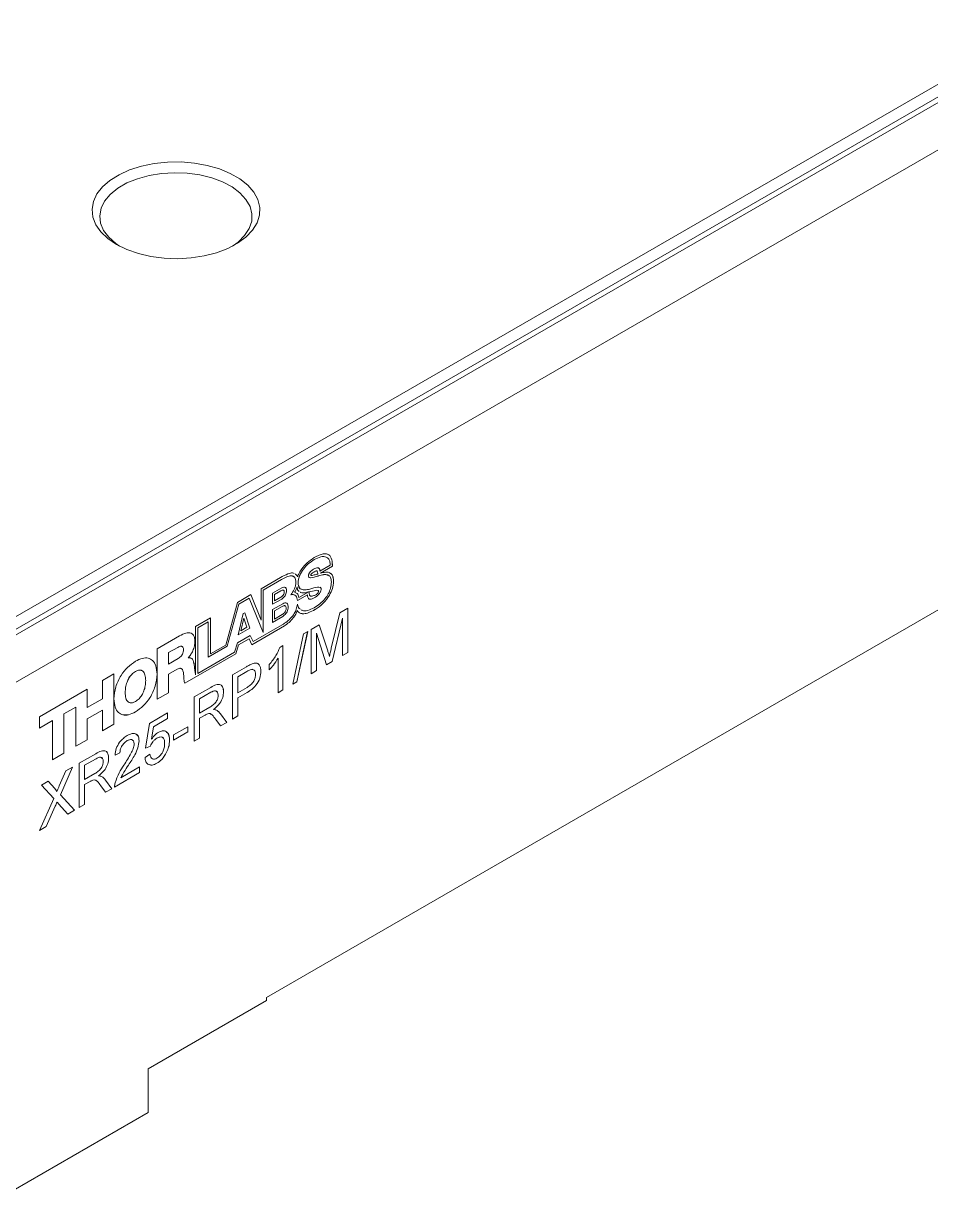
# Model space of a CAD drawing. Header units: millimetres. Extents: x 2 to 278, y 1 to 215.
# Drawn here: x 44.48 to 59.36, y 152.39 to 171.75 of the extents above; entities that cross this region are included whole.
import ezdxf

# ---------------------------------------------------------------- set-up
doc = ezdxf.new("R2010")
doc.units = ezdxf.units.MM

msp = doc.modelspace()

# ---------------------------------------------------------------- linework, layer by layer
at = {"color": 7, "linetype": 'Continuous', "lineweight": 18}
for p, q in [((43.86, 161.739), (76.697, 180.695)), ((76.799, 180.547), (43.938, 161.576)), ((76.799, 180.455), (43.938, 161.485)), ((76.799, 179.675), (43.938, 160.705)), ((48.465, 155.774), (72.263, 169.513)), ((49.51, 162.868), (49.34, 162.77)), ((49.348, 162.733), (49.546, 162.848)), ((49.348, 162.733), (49.546, 162.848)), ((49.546, 162.848), (49.546, 162.848)), ((48.693, 162.662), (48.376, 162.479)), ((48.409, 162.458), (48.713, 162.633)), ((48.409, 162.458), (48.713, 162.633)), ((48.972, 162.674), (48.972, 162.673)), ((49.299, 162.765), (49.303, 162.752)), ((49.34, 162.77), (49.34, 162.77)), ((49.348, 162.733), (49.348, 162.733)), ((48.376, 162.479), (48.376, 161.963)), ((48.409, 161.76), (48.409, 162.458)), ((48.409, 161.76), (48.409, 162.458)), ((48.409, 162.458), (48.409, 162.458)), ((48.564, 162.405), (48.714, 162.492)), ((48.701, 162.445), (48.596, 162.385)), ((48.702, 162.445), (48.596, 162.385)), ((48.966, 162.512), (48.966, 162.512)), ((49.159, 162.429), (48.995, 162.335)), ((49.159, 162.429), (49.159, 162.429)), ((49.163, 162.43), (49.163, 162.43)), ((47.988, 162.255), (47.795, 161.553)), ((48.21, 162.384), (47.988, 162.255)), ((48.008, 162.226), (48.18, 162.325)), ((48.009, 162.226), (48.18, 162.325)), ((48.18, 162.325), (48.409, 161.76)), ((48.18, 162.325), (48.18, 162.325)), ((48.376, 161.963), (48.21, 162.384)), ((48.376, 161.963), (48.21, 162.384)), ((48.564, 162.224), (48.564, 162.405)), ((48.714, 162.311), (48.564, 162.224)), ((48.714, 162.311), (48.564, 162.224)), ((48.564, 162.137), (48.731, 162.234)), ((48.596, 162.385), (48.596, 162.28)), ((48.596, 162.385), (48.596, 162.385)), ((48.596, 162.385), (48.596, 162.28)), ((48.596, 162.28), (48.702, 162.341)), ((48.596, 162.28), (48.596, 162.28)), ((48.926, 162.421), (48.926, 162.421)), ((48.973, 162.287), (49.135, 162.381)), ((48.973, 162.287), (49.135, 162.381)), ((48.995, 162.335), (48.995, 162.335)), ((49.135, 162.381), (49.135, 162.381)), ((47.82, 161.538), (48.008, 162.226)), ((47.82, 161.538), (48.009, 162.226)), ((48.083, 162.072), (47.998, 161.723)), ((48.008, 162.226), (48.009, 162.226)), ((48.083, 162.072), (48.109, 162.087)), ((48.109, 162.087), (48.191, 161.835)), ((48.109, 162.087), (48.191, 161.835)), ((48.564, 162.137), (48.564, 161.928)), ((48.721, 162.189), (48.596, 162.117)), ((48.721, 162.189), (48.596, 162.117)), ((48.596, 162.117), (48.596, 161.982)), ((48.596, 162.117), (48.596, 161.982)), ((48.596, 162.117), (48.596, 162.117)), ((48.596, 161.982), (48.721, 162.055)), ((48.971, 162.125), (48.971, 162.125)), ((49.528, 161.503), (49.667, 162.084)), ((49.667, 162.084), (49.799, 162.16)), ((49.799, 162.16), (49.799, 161.434)), ((49.799, 162.16), (49.799, 161.434)), ((47.302, 161.859), (47.301, 161.068)), ((47.546, 162), (47.302, 161.859)), ((47.339, 161.84), (47.509, 161.938)), ((47.34, 161.84), (47.509, 161.938)), ((47.509, 161.938), (47.509, 161.358)), ((47.509, 161.938), (47.509, 161.938)), ((47.546, 161.409), (47.546, 162)), ((47.546, 161.409), (47.546, 162)), ((48.094, 161.999), (48.043, 161.789)), ((48.094, 161.999), (48.043, 161.789)), ((48.043, 161.789), (48.143, 161.847)), ((48.094, 161.999), (48.094, 161.999)), ((48.143, 161.847), (48.094, 161.999)), ((48.222, 161.561), (48.759, 161.871)), ((48.222, 161.561), (48.758, 161.871)), ((48.721, 161.888), (48.247, 161.614)), ((48.376, 161.963), (48.376, 161.963)), ((48.731, 162.025), (48.564, 161.928)), ((48.731, 162.025), (48.564, 161.928)), ((48.596, 161.982), (48.596, 161.982)), ((48.758, 161.871), (48.759, 161.871)), ((49.195, 161.811), (49.328, 161.888)), ((49.328, 161.888), (49.469, 161.46)), ((49.328, 161.888), (49.469, 161.46)), ((49.711, 161.997), (49.543, 161.286)), ((49.71, 161.997), (49.543, 161.286)), ((49.71, 161.997), (49.711, 161.997)), ((49.711, 161.383), (49.711, 161.997)), ((46.67, 161.495), (47.038, 161.707)), ((47.339, 161.091), (47.339, 161.84)), ((47.339, 161.84), (47.34, 161.84)), ((47.34, 161.091), (47.34, 161.84)), ((48.198, 161.713), (47.989, 161.592)), ((48.191, 161.835), (47.998, 161.723)), ((48.191, 161.835), (47.998, 161.723)), ((48.007, 161.559), (48.181, 161.66)), ((48.007, 161.559), (48.181, 161.66)), ((48.043, 161.789), (48.043, 161.789)), ((48.181, 161.66), (48.222, 161.561)), ((48.181, 161.66), (48.181, 161.66)), ((48.191, 161.835), (48.191, 161.835)), ((48.247, 161.614), (48.198, 161.713)), ((48.247, 161.614), (48.198, 161.713)), ((48.897, 160.913), (49.074, 161.742)), ((49.141, 161.78), (48.963, 160.952)), ((49.14, 161.78), (48.963, 160.952)), ((49.074, 161.742), (49.141, 161.78)), ((49.195, 161.085), (49.195, 161.811)), ((49.45, 161.233), (49.283, 161.751)), ((49.283, 161.751), (49.283, 161.137)), ((49.283, 161.751), (49.283, 161.137)), ((49.283, 161.751), (49.283, 161.751)), ((46.67, 160.665), (46.67, 161.495)), ((47.008, 161.517), (46.858, 161.431)), ((47.008, 161.517), (46.858, 161.431)), ((47.509, 161.358), (47.82, 161.538)), ((47.509, 161.358), (47.82, 161.538)), ((47.795, 161.553), (47.546, 161.409)), ((47.82, 161.538), (47.82, 161.538)), ((47.989, 161.592), (47.939, 161.438)), ((47.964, 161.412), (48.007, 161.559)), ((47.964, 161.412), (48.007, 161.559)), ((48.007, 161.559), (48.007, 161.559)), ((48.247, 161.614), (48.247, 161.614)), ((48.684, 161.516), (48.735, 161.546)), ((48.735, 161.546), (48.735, 160.82)), ((48.735, 161.546), (48.735, 160.82)), ((46.858, 161.431), (46.858, 161.244)), ((46.858, 161.431), (46.858, 161.244)), ((46.858, 161.431), (46.858, 161.431)), ((46.858, 161.244), (47.016, 161.335)), ((47.964, 161.412), (47.127, 160.929)), ((47.964, 161.412), (47.127, 160.929)), ((47.177, 161.346), (47.177, 161.344)), ((47.177, 161.346), (47.178, 161.346)), ((47.177, 161.344), (47.178, 161.344)), ((47.178, 161.346), (47.178, 161.344)), ((47.939, 161.438), (47.34, 161.091)), ((47.546, 161.409), (47.546, 161.409)), ((47.964, 161.412), (47.964, 161.412)), ((48.655, 160.774), (48.655, 161.339)), ((48.655, 161.339), (48.655, 161.339)), ((49.543, 161.286), (49.45, 161.233)), ((49.543, 161.286), (49.45, 161.233)), ((49.497, 161.37), (49.497, 161.37)), ((49.543, 161.286), (49.543, 161.286)), ((49.799, 161.434), (49.711, 161.383)), ((49.799, 161.434), (49.711, 161.383)), ((49.799, 161.434), (49.799, 161.434)), ((45.771, 160.976), (45.959, 161.084)), ((45.959, 161.084), (45.959, 160.255)), ((45.959, 161.084), (45.959, 160.255)), ((46.67, 161.079), (46.67, 161.079)), ((46.858, 161.244), (46.858, 161.244)), ((47.001, 161.158), (46.858, 161.076)), ((47.001, 161.158), (46.858, 161.076)), ((46.858, 161.076), (46.858, 160.774)), ((46.858, 161.076), (46.858, 160.774)), ((46.858, 161.076), (46.858, 161.076)), ((47.339, 161.091), (47.34, 161.091)), ((47.905, 161.067), (48.136, 161.2)), ((48.144, 161.121), (47.994, 161.034)), ((48.144, 161.121), (47.994, 161.034)), ((48.216, 161.156), (48.216, 161.156)), ((48.373, 161.128), (48.373, 161.128)), ((48.51, 161.149), (48.51, 161.234)), ((49.283, 161.137), (49.195, 161.085)), ((49.283, 161.137), (49.195, 161.086)), ((49.283, 161.137), (49.283, 161.137)), ((45.771, 160.674), (45.771, 160.976)), ((47.301, 161.068), (47.301, 161.068)), ((47.905, 160.341), (47.905, 161.067)), ((47.994, 161.034), (47.994, 160.774)), ((47.994, 161.034), (47.994, 161.034)), ((47.994, 161.034), (47.994, 160.774)), ((48.963, 160.952), (48.897, 160.913)), ((48.963, 160.952), (48.897, 160.913)), ((48.963, 160.952), (48.963, 160.952)), ((44.738, 160.379), (45.524, 160.833)), ((45.524, 160.833), (45.524, 160.531)), ((45.524, 160.833), (45.524, 160.531)), ((46.858, 160.774), (46.67, 160.665)), ((46.858, 160.774), (46.67, 160.665)), ((46.858, 160.774), (46.858, 160.774)), ((47.277, 160.704), (47.549, 160.861)), ((47.277, 159.978), (47.277, 160.704)), ((47.553, 160.78), (47.365, 160.672)), ((47.553, 160.78), (47.365, 160.671)), ((47.76, 160.788), (47.76, 160.787)), ((47.994, 160.774), (48.146, 160.861)), ((48.148, 160.779), (47.994, 160.69)), ((48.148, 160.779), (47.994, 160.69)), ((47.994, 160.774), (47.994, 160.774)), ((47.994, 160.69), (47.994, 160.392)), ((47.994, 160.69), (47.994, 160.392)), ((47.994, 160.69), (47.994, 160.69)), ((48.735, 160.82), (48.655, 160.774)), ((48.735, 160.82), (48.655, 160.774)), ((48.735, 160.82), (48.735, 160.82)), ((45.336, 160.539), (45.141, 160.426)), ((45.336, 160.539), (45.141, 160.426)), ((45.336, 159.895), (45.336, 160.539)), ((45.336, 160.539), (45.336, 160.539)), ((45.524, 160.531), (45.771, 160.674)), ((45.524, 160.531), (45.524, 160.531)), ((47.365, 160.672), (47.365, 160.439)), ((47.365, 160.672), (47.365, 160.671)), ((47.365, 160.671), (47.365, 160.439)), ((47.365, 160.439), (47.534, 160.536)), ((47.593, 160.496), (47.594, 160.496)), ((44.738, 160.193), (44.738, 160.379)), ((44.953, 160.318), (44.738, 160.193)), ((44.953, 160.318), (44.738, 160.193)), ((44.953, 159.674), (44.953, 160.318)), ((44.953, 160.318), (44.953, 160.318)), ((45.141, 160.426), (45.141, 159.782)), ((45.141, 160.426), (45.141, 159.782)), ((45.141, 160.426), (45.141, 160.426)), ((45.771, 160.488), (45.524, 160.345)), ((45.771, 160.488), (45.524, 160.345)), ((45.524, 160.345), (45.524, 160.003)), ((45.524, 160.345), (45.524, 160.003)), ((45.524, 160.345), (45.524, 160.345)), ((45.771, 160.146), (45.771, 160.488)), ((45.771, 160.488), (45.771, 160.488)), ((46.543, 160.271), (46.841, 160.443)), ((46.841, 160.35), (46.609, 160.216)), ((46.841, 160.35), (46.609, 160.216)), ((46.841, 160.443), (46.841, 160.35)), ((46.841, 160.443), (46.841, 160.35)), ((46.841, 160.35), (46.841, 160.35)), ((47.365, 160.439), (47.365, 160.439)), ((47.456, 160.407), (47.365, 160.355)), ((47.456, 160.407), (47.365, 160.355)), ((47.365, 160.355), (47.365, 160.029)), ((47.365, 160.355), (47.365, 160.029)), ((47.365, 160.355), (47.365, 160.355)), ((47.5, 160.429), (47.5, 160.429)), ((47.71, 160.228), (47.632, 160.336)), ((47.709, 160.428), (47.812, 160.287)), ((47.709, 160.428), (47.812, 160.287)), ((47.994, 160.392), (47.905, 160.341)), ((47.994, 160.392), (47.905, 160.341)), ((47.994, 160.392), (47.994, 160.392)), ((45.959, 160.255), (45.771, 160.146)), ((45.959, 160.255), (45.771, 160.146)), ((45.959, 160.255), (45.959, 160.255)), ((46.479, 159.862), (46.543, 160.271)), ((46.609, 160.216), (46.577, 160.01)), ((46.609, 160.216), (46.577, 160.01)), ((46.609, 160.216), (46.609, 160.216)), ((46.938, 160.081), (47.172, 160.215)), ((47.172, 160.132), (46.938, 159.997)), ((47.172, 160.132), (46.938, 159.997)), ((47.172, 160.215), (47.172, 160.132)), ((47.172, 160.215), (47.172, 160.132)), ((47.172, 160.132), (47.172, 160.132)), ((47.812, 160.287), (47.71, 160.228)), ((47.812, 160.287), (47.71, 160.228)), ((47.812, 160.287), (47.812, 160.287)), ((45.524, 160.003), (45.336, 159.895)), ((45.524, 160.003), (45.336, 159.895)), ((45.524, 160.003), (45.524, 160.003)), ((46.179, 159.987), (46.179, 159.987)), ((46.374, 159.983), (46.374, 159.983)), ((46.577, 160.01), (46.577, 160.01)), ((46.667, 160.026), (46.667, 160.026)), ((46.874, 159.995), (46.874, 159.994)), ((46.938, 159.997), (46.938, 160.081)), ((47.365, 160.029), (47.277, 159.978)), ((47.365, 160.029), (47.277, 159.978)), ((47.365, 160.029), (47.365, 160.029)), ((45.141, 159.782), (44.953, 159.674)), ((45.141, 159.782), (44.953, 159.674)), ((45.141, 159.782), (45.141, 159.782)), ((45.391, 159.615), (45.664, 159.773)), ((46.06, 159.788), (45.979, 159.75)), ((46.06, 159.787), (45.979, 159.75)), ((46.06, 159.788), (46.06, 159.787)), ((46.471, 159.708), (46.551, 159.764)), ((46.559, 159.899), (46.479, 159.862)), ((46.559, 159.899), (46.479, 159.862)), ((46.559, 159.899), (46.559, 159.899)), ((46.826, 159.797), (46.826, 159.797)), ((45.282, 159.552), (45.082, 159.1)), ((45.282, 159.552), (45.082, 159.1)), ((45.173, 159.49), (45.282, 159.552)), ((45.391, 158.889), (45.391, 159.615)), ((45.667, 159.691), (45.479, 159.583)), ((45.667, 159.691), (45.479, 159.583)), ((45.479, 159.583), (45.479, 159.35)), ((45.479, 159.583), (45.479, 159.583)), ((45.479, 159.583), (45.479, 159.35)), ((45.874, 159.699), (45.874, 159.699)), ((46.075, 159.377), (46.382, 159.555)), ((46.2, 159.584), (46.2, 159.584)), ((46.382, 159.555), (46.382, 159.462)), ((46.382, 159.555), (46.382, 159.462)), ((46.666, 159.616), (46.666, 159.616)), ((45.064, 159.243), (45.173, 159.49)), ((45.479, 159.35), (45.648, 159.447)), ((45.479, 159.35), (45.479, 159.35)), ((45.614, 159.341), (45.614, 159.341)), ((45.708, 159.407), (45.708, 159.407)), ((45.823, 159.339), (45.926, 159.198)), ((45.823, 159.339), (45.926, 159.198)), ((46.382, 159.462), (45.971, 159.224)), ((46.382, 159.462), (45.971, 159.224)), ((46.075, 159.377), (46.075, 159.377)), ((46.382, 159.462), (46.382, 159.462)), ((44.774, 159.259), (44.881, 159.321)), ((44.974, 159.039), (44.774, 159.259)), ((44.881, 159.321), (44.991, 159.2)), ((44.881, 159.321), (44.99, 159.201)), ((45.023, 159.15), (45.023, 159.15)), ((45.57, 159.319), (45.479, 159.266)), ((45.57, 159.319), (45.479, 159.266)), ((45.479, 159.266), (45.479, 158.941)), ((45.479, 159.266), (45.479, 158.941)), ((45.479, 159.266), (45.479, 159.266)), ((45.824, 159.14), (45.746, 159.248)), ((45.926, 159.198), (45.824, 159.14)), ((45.926, 159.198), (45.824, 159.14)), ((45.926, 159.198), (45.926, 159.198)), ((44.742, 158.515), (44.974, 159.039)), ((45.028, 158.98), (45.028, 158.98)), ((45.207, 158.783), (45.054, 158.952)), ((45.082, 159.1), (45.314, 158.845)), ((45.082, 159.1), (45.314, 158.845)), ((45.082, 159.1), (45.082, 159.1)), ((44.999, 158.913), (44.85, 158.577)), ((44.999, 158.913), (44.85, 158.577)), ((45.314, 158.845), (45.207, 158.783)), ((45.314, 158.845), (45.207, 158.783)), ((45.314, 158.845), (45.314, 158.845)), ((45.479, 158.941), (45.391, 158.889)), ((45.479, 158.941), (45.391, 158.89)), ((45.479, 158.941), (45.479, 158.941)), ((44.85, 158.577), (44.742, 158.515)), ((44.85, 158.577), (44.742, 158.515)), ((44.85, 158.577), (44.85, 158.577)), ((46.525, 154.603), (48.465, 155.723)), ((48.465, 155.723), (48.465, 155.774)), ((46.525, 153.887), (46.525, 154.603)), ((43.938, 152.394), (46.525, 153.887))]:
    msp.add_line(p, q, dxfattribs=at)
at = {"color": 7, "linetype": 'Continuous', "lineweight": 18, "flags": 128}
for points in [[(46.005, 168.128), (45.861, 168.225), (45.747, 168.335), (45.664, 168.453), (45.615, 168.578), (45.602, 168.706), (45.624, 168.833), (45.682, 168.957), (45.772, 169.073), (45.895, 169.18), (46.045, 169.274), (46.219, 169.353), (46.413, 169.415), (46.622, 169.458), (46.84, 169.481), (47.062, 169.483), (47.281, 169.465), (47.493, 169.427), (47.691, 169.37), (47.871, 169.295), (48.027, 169.205), (48.157, 169.101), (48.256, 168.987), (48.322, 168.864), (48.353, 168.738), (48.349, 168.61), (48.309, 168.484), (48.234, 168.363), (48.127, 168.251), (47.991, 168.151), (47.828, 168.064), (47.643, 167.993), (47.441, 167.941), (47.227, 167.908), (47.006, 167.895), (46.785, 167.903), (46.569, 167.931), (46.363, 167.979), (46.174, 168.045), (46.005, 168.128)], [(47.905, 168.102), (47.999, 168.169), (48.106, 168.275), (48.181, 168.389), (48.222, 168.51), (48.226, 168.632), (48.195, 168.753), (48.128, 168.869), (48.029, 168.977), (47.899, 169.074), (47.743, 169.157), (47.565, 169.223), (47.37, 169.271), (47.164, 169.3), (46.952, 169.307), (46.741, 169.295), (46.537, 169.261), (46.346, 169.208), (46.173, 169.138), (46.023, 169.051), (45.901, 168.951), (45.809, 168.841), (45.751, 168.723), (45.729, 168.601), (45.742, 168.479), (45.791, 168.36), (45.875, 168.248), (45.99, 168.145), (46.052, 168.102)]]:
    msp.add_lwpolyline(points, dxfattribs=at)
at = {"color": 7, "linetype": 'Continuous', "lineweight": 18}
for points, knots in [([(49.546, 162.848), (49.545, 162.886), (49.542, 162.964), (49.502, 163.035), (49.446, 163.055), (49.393, 163.053), (49.325, 163.032), (49.275, 163.005), (49.247, 162.99)], [0, 0, 0, 0, 0.211166, 0.446808, 0.552781, 0.674848, 0.821169, 1, 1, 1, 1]), ([(49.249, 162.958), (49.285, 162.975), (49.354, 163.009), (49.429, 163.012), (49.457, 162.99), (49.463, 162.985)], [0, 0, 0, 0, 0.45405, 0.882559, 1, 1, 1, 1]), ([(49.249, 162.958), (49.285, 162.976), (49.355, 163.01), (49.435, 163.009), (49.481, 162.976), (49.505, 162.932), (49.508, 162.89), (49.51, 162.868)], [0, 0, 0, 0, 0.287197, 0.558239, 0.696739, 0.840355, 1, 1, 1, 1]), ([(49.546, 162.848), (49.544, 162.885), (49.542, 162.963), (49.509, 163.03), (49.476, 163.041), (49.471, 163.043)], [0, 0, 0, 0, 0.43543, 0.921331, 1, 1, 1, 1]), ([(49.247, 162.99), (49.207, 162.964), (49.136, 162.917), (49.053, 162.823), (49.001, 162.741), (48.981, 162.695), (48.972, 162.673)], [0, 0, 0, 0, 0.370413, 0.659867, 0.84661, 1, 1, 1, 1]), ([(48.985, 162.579), (48.986, 162.598), (48.988, 162.636), (49.013, 162.716), (49.07, 162.809), (49.156, 162.897), (49.218, 162.938), (49.249, 162.958)], [0, 0, 0, 0, 0.134679, 0.257286, 0.494977, 0.745543, 1, 1, 1, 1]), ([(48.985, 162.579), (48.986, 162.598), (48.988, 162.636), (49.013, 162.716), (49.07, 162.809), (49.156, 162.897), (49.218, 162.938), (49.249, 162.958)], [0, 0, 0, 0, 0.134679, 0.257286, 0.494977, 0.745543, 1, 1, 1, 1]), ([(49.34, 162.77), (49.34, 162.778), (49.34, 162.793), (49.333, 162.809), (49.323, 162.819), (49.304, 162.824), (49.274, 162.819), (49.249, 162.806), (49.236, 162.8)], [0, 0, 0, 0, 0.13742, 0.258595, 0.373661, 0.490016, 0.737396, 1, 1, 1, 1]), ([(49.34, 162.77), (49.34, 162.778), (49.34, 162.793), (49.333, 162.809), (49.324, 162.818), (49.316, 162.82), (49.312, 162.821)], [0, 0, 0, 0, 0.300987, 0.566393, 0.81842, 1, 1, 1, 1]), ([(48.916, 162.728), (48.909, 162.732), (48.882, 162.747), (48.801, 162.72), (48.734, 162.684), (48.693, 162.662)], [0, 0, 0, 0, 0.12951, 0.471488, 1, 1, 1, 1]), ([(48.713, 162.633), (48.741, 162.648), (48.796, 162.679), (48.861, 162.694), (48.9, 162.688), (48.911, 162.677), (48.915, 162.673)], [0, 0, 0, 0, 0.381894, 0.74182, 0.911283, 1, 1, 1, 1]), ([(48.713, 162.633), (48.741, 162.648), (48.796, 162.678), (48.861, 162.694), (48.904, 162.686), (48.929, 162.666), (48.945, 162.631), (48.947, 162.598), (48.948, 162.581)], [0, 0, 0, 0, 0.259613, 0.504294, 0.619495, 0.734392, 0.857507, 1, 1, 1, 1]), ([(48.972, 162.673), (48.965, 162.69), (48.956, 162.711), (48.938, 162.718), (48.935, 162.72)], [0, 0, 0, 0, 0.815389, 1, 1, 1, 1]), ([(48.972, 162.674), (48.965, 162.691), (48.956, 162.711), (48.938, 162.718), (48.935, 162.72)], [0, 0, 0, 0, 0.815389, 1, 1, 1, 1]), ([(49.236, 162.8), (49.217, 162.787), (49.189, 162.769), (49.163, 162.73), (49.155, 162.706), (49.154, 162.695), (49.154, 162.689)], [0, 0, 0, 0, 0.508339, 0.744846, 0.865693, 1, 1, 1, 1]), ([(49.154, 162.689), (49.155, 162.682), (49.157, 162.67), (49.177, 162.657), (49.24, 162.666), (49.299, 162.685), (49.342, 162.699)], [0, 0, 0, 0, 0.080263, 0.164107, 0.382413, 1, 1, 1, 1]), ([(49.169, 162.664), (49.169, 162.663), (49.18, 162.655), (49.242, 162.671), (49.3, 162.687), (49.342, 162.699)], [0, 0, 0, 0, 0.009084, 0.267876, 1, 1, 1, 1]), ([(49.19, 162.708), (49.19, 162.709), (49.191, 162.71), (49.191, 162.711), (49.193, 162.714), (49.2, 162.722), (49.219, 162.739), (49.236, 162.75), (49.249, 162.758)], [0, 0, 0, 0, 0.01741, 0.036526, 0.058712, 0.147402, 0.41052, 1, 1, 1, 1]), ([(49.197, 162.697), (49.196, 162.697), (49.194, 162.697), (49.191, 162.701), (49.191, 162.706), (49.19, 162.708)], [0, 0, 0, 0, 0.101372, 0.555598, 1, 1, 1, 1]), ([(49.191, 162.708), (49.191, 162.709), (49.191, 162.71), (49.191, 162.711), (49.193, 162.714), (49.2, 162.722), (49.219, 162.739), (49.237, 162.75), (49.249, 162.757)], [0, 0, 0, 0, 0.01741, 0.036526, 0.058712, 0.147402, 0.41052, 1, 1, 1, 1]), ([(49.305, 162.721), (49.286, 162.716), (49.256, 162.707), (49.222, 162.698), (49.204, 162.695), (49.196, 162.696), (49.191, 162.701), (49.191, 162.706), (49.191, 162.708)], [0, 0, 0, 0, 0.449122, 0.734077, 0.826997, 0.895061, 0.948104, 1, 1, 1, 1]), ([(49.249, 162.758), (49.255, 162.761), (49.266, 162.767), (49.281, 162.772), (49.291, 162.773), (49.294, 162.769), (49.296, 162.768)], [0, 0, 0, 0, 0.374154, 0.658985, 0.881167, 1, 1, 1, 1]), ([(49.249, 162.757), (49.255, 162.761), (49.266, 162.767), (49.281, 162.772), (49.291, 162.773), (49.294, 162.769), (49.296, 162.768)], [0, 0, 0, 0, 0.374154, 0.658985, 0.881167, 1, 1, 1, 1]), ([(49.303, 162.752), (49.304, 162.747), (49.305, 162.737), (49.305, 162.726), (49.305, 162.721)], [0, 0, 0, 0, 0.517445, 1, 1, 1, 1]), ([(49.342, 162.699), (49.368, 162.705), (49.419, 162.716), (49.482, 162.708), (49.524, 162.665), (49.528, 162.618), (49.53, 162.592)], [0, 0, 0, 0, 0.283784, 0.553722, 0.762442, 1, 1, 1, 1]), ([(49.342, 162.699), (49.369, 162.706), (49.417, 162.718), (49.457, 162.706), (49.475, 162.701)], [0, 0, 0, 0, 0.548764, 1, 1, 1, 1]), ([(49.353, 162.735), (49.352, 162.735), (49.35, 162.734), (49.349, 162.734), (49.348, 162.733)], [0, 0, 0, 0, 0.5581053, 1, 1, 1, 1]), ([(49.564, 162.596), (49.563, 162.622), (49.561, 162.671), (49.535, 162.724), (49.491, 162.751), (49.429, 162.753), (49.379, 162.741), (49.353, 162.735)], [0, 0, 0, 0, 0.208194, 0.382385, 0.547555, 0.757629, 1, 1, 1, 1]), ([(49.564, 162.596), (49.563, 162.622), (49.56, 162.671), (49.537, 162.722), (49.512, 162.735), (49.501, 162.741)], [0, 0, 0, 0, 0.403455, 0.741019, 1, 1, 1, 1]), ([(48.748, 162.451), (48.748, 162.452), (48.745, 162.456), (48.735, 162.457), (48.72, 162.455), (48.708, 162.449), (48.701, 162.445)], [0, 0, 0, 0, 0.0399529, 0.3100658, 0.6439796, 1, 1, 1, 1]), ([(48.757, 162.425), (48.757, 162.431), (48.756, 162.443), (48.748, 162.454), (48.736, 162.458), (48.72, 162.455), (48.708, 162.448), (48.702, 162.445)], [0, 0, 0, 0, 0.210866, 0.389596, 0.561335, 0.77364, 1, 1, 1, 1]), ([(48.714, 162.492), (48.725, 162.498), (48.747, 162.509), (48.772, 162.506), (48.786, 162.491), (48.792, 162.472), (48.793, 162.456), (48.794, 162.447)], [0, 0, 0, 0, 0.262638, 0.514536, 0.654613, 0.812515, 1, 1, 1, 1]), ([(48.794, 162.447), (48.793, 162.435), (48.791, 162.414), (48.779, 162.38), (48.76, 162.351), (48.738, 162.327), (48.722, 162.316), (48.714, 162.311)], [0, 0, 0, 0, 0.233634, 0.429534, 0.609083, 0.811503, 1, 1, 1, 1]), ([(48.793, 162.447), (48.793, 162.435), (48.791, 162.414), (48.779, 162.38), (48.76, 162.351), (48.738, 162.327), (48.722, 162.316), (48.714, 162.311)], [0, 0, 0, 0, 0.233634, 0.429534, 0.609083, 0.811503, 1, 1, 1, 1]), ([(48.781, 162.495), (48.782, 162.494), (48.787, 162.488), (48.792, 162.472), (48.793, 162.456), (48.793, 162.447)], [0, 0, 0, 0, 0.13232, 0.529, 1, 1, 1, 1]), ([(48.948, 162.581), (48.946, 162.562), (48.943, 162.525), (48.916, 162.452), (48.883, 162.408), (48.862, 162.381)], [0, 0, 0, 0, 0.284663, 0.559152, 1, 1, 1, 1]), ([(48.926, 162.421), (48.935, 162.437), (48.952, 162.466), (48.962, 162.497), (48.966, 162.512)], [0, 0, 0, 0, 0.5316918, 1, 1, 1, 1]), ([(48.926, 162.421), (48.935, 162.437), (48.952, 162.466), (48.962, 162.497), (48.966, 162.512)], [0, 0, 0, 0, 0.5316918, 1, 1, 1, 1]), ([(48.966, 162.512), (48.969, 162.489), (48.973, 162.454), (48.995, 162.441), (49.002, 162.437)], [0, 0, 0, 0, 0.663109, 1, 1, 1, 1]), ([(49.04, 162.47), (49.037, 162.47), (49.024, 162.472), (49.006, 162.492), (48.988, 162.527), (48.986, 162.561), (48.985, 162.579)], [0, 0, 0, 0, 0.062202, 0.351281, 0.654941, 1, 1, 1, 1]), ([(49.175, 162.473), (49.149, 162.467), (49.098, 162.456), (49.04, 162.462), (49.005, 162.49), (48.988, 162.527), (48.986, 162.561), (48.985, 162.579)], [0, 0, 0, 0, 0.281262, 0.550865, 0.689312, 0.834742, 1, 1, 1, 1]), ([(49.127, 162.421), (49.133, 162.423), (49.143, 162.426), (49.154, 162.428), (49.159, 162.429)], [0, 0, 0, 0, 0.55694, 1, 1, 1, 1]), ([(49.127, 162.421), (49.133, 162.423), (49.144, 162.425), (49.154, 162.428), (49.159, 162.429)], [0, 0, 0, 0, 0.55694, 1, 1, 1, 1]), ([(49.163, 162.43), (49.199, 162.438), (49.248, 162.448), (49.299, 162.456), (49.31, 162.452), (49.312, 162.451)], [0, 0, 0, 0, 0.7189865, 0.9620253, 1, 1, 1, 1]), ([(49.163, 162.43), (49.2, 162.439), (49.249, 162.45), (49.3, 162.455), (49.315, 162.451), (49.318, 162.448), (49.319, 162.446), (49.319, 162.444), (49.319, 162.443)], [0, 0, 0, 0, 0.664568, 0.889211, 0.957686, 0.973941, 0.987622, 1, 1, 1, 1]), ([(49.178, 162.366), (49.177, 162.367), (49.173, 162.369), (49.164, 162.387), (49.163, 162.412), (49.163, 162.43)], [0, 0, 0, 0, 0.047006, 0.272487, 1, 1, 1, 1]), ([(49.227, 162.362), (49.22, 162.36), (49.205, 162.357), (49.188, 162.359), (49.176, 162.366), (49.163, 162.386), (49.163, 162.411), (49.163, 162.43)], [0, 0, 0, 0, 0.1983732, 0.3566605, 0.4891802, 0.6100416, 1, 1, 1, 1]), ([(49.361, 162.472), (49.361, 162.479), (49.359, 162.493), (49.34, 162.509), (49.277, 162.505), (49.218, 162.486), (49.175, 162.473)], [0, 0, 0, 0, 0.089597, 0.178615, 0.397079, 1, 1, 1, 1]), ([(49.319, 162.443), (49.318, 162.438), (49.316, 162.429), (49.31, 162.415), (49.302, 162.403), (49.291, 162.39), (49.274, 162.379), (49.252, 162.369), (49.236, 162.365), (49.227, 162.362)], [0, 0, 0, 0, 0.105866, 0.200197, 0.290612, 0.387171, 0.541966, 0.742417, 1, 1, 1, 1]), ([(49.53, 162.592), (49.528, 162.559), (49.524, 162.496), (49.482, 162.396), (49.42, 162.306), (49.339, 162.228), (49.279, 162.189), (49.248, 162.169)], [0, 0, 0, 0, 0.202997, 0.380347, 0.554846, 0.771411, 1, 1, 1, 1]), ([(49.258, 162.335), (49.27, 162.344), (49.295, 162.359), (49.328, 162.391), (49.35, 162.424), (49.36, 162.452), (49.361, 162.465), (49.361, 162.472)], [0, 0, 0, 0, 0.277056, 0.534545, 0.763848, 0.877102, 1, 1, 1, 1]), ([(49.258, 162.335), (49.27, 162.343), (49.295, 162.359), (49.328, 162.391), (49.35, 162.424), (49.36, 162.452), (49.361, 162.465), (49.361, 162.472)], [0, 0, 0, 0, 0.277056, 0.534545, 0.763848, 0.877102, 1, 1, 1, 1]), ([(49.26, 162.137), (49.306, 162.168), (49.392, 162.227), (49.493, 162.357), (49.554, 162.487), (49.561, 162.559), (49.564, 162.596)], [0, 0, 0, 0, 0.314908, 0.592703, 0.795763, 1, 1, 1, 1]), ([(49.261, 162.137), (49.306, 162.168), (49.392, 162.227), (49.493, 162.357), (49.554, 162.487), (49.561, 162.559), (49.564, 162.596)], [0, 0, 0, 0, 0.314908, 0.592703, 0.795763, 1, 1, 1, 1]), ([(49.361, 162.472), (49.36, 162.479), (49.359, 162.493), (49.35, 162.503), (49.344, 162.503), (49.343, 162.503)], [0, 0, 0, 0, 0.4687792, 0.9345265, 1, 1, 1, 1]), ([(48.702, 162.341), (48.709, 162.345), (48.723, 162.355), (48.74, 162.374), (48.75, 162.392), (48.756, 162.409), (48.757, 162.419), (48.757, 162.425)], [0, 0, 0, 0, 0.2631781, 0.5362228, 0.6796343, 0.8298666, 1, 1, 1, 1]), ([(48.731, 162.234), (48.743, 162.24), (48.768, 162.252), (48.795, 162.248), (48.81, 162.231), (48.818, 162.209), (48.819, 162.19), (48.819, 162.179)], [0, 0, 0, 0, 0.258004, 0.507896, 0.648867, 0.809076, 1, 1, 1, 1]), ([(48.803, 162.237), (48.805, 162.235), (48.812, 162.228), (48.817, 162.209), (48.818, 162.19), (48.819, 162.18)], [0, 0, 0, 0, 0.173594, 0.550652, 1, 1, 1, 1]), ([(48.862, 162.381), (48.88, 162.385), (48.901, 162.389), (48.916, 162.379), (48.918, 162.377)], [0, 0, 0, 0, 0.819851, 1, 1, 1, 1]), ([(48.862, 162.381), (48.879, 162.383), (48.912, 162.387), (48.946, 162.366), (48.967, 162.331), (48.971, 162.302), (48.973, 162.287)], [0, 0, 0, 0, 0.285153, 0.557728, 0.774206, 1, 1, 1, 1]), ([(48.995, 162.335), (48.993, 162.349), (48.989, 162.378), (48.964, 162.407), (48.94, 162.416), (48.926, 162.421)], [0, 0, 0, 0, 0.301019, 0.598638, 1, 1, 1, 1]), ([(48.995, 162.335), (48.993, 162.349), (48.989, 162.377), (48.974, 162.399), (48.962, 162.404), (48.961, 162.404)], [0, 0, 0, 0, 0.465066, 0.92488, 1, 1, 1, 1]), ([(49.019, 162.424), (49.02, 162.423), (49.047, 162.402), (49.088, 162.412), (49.127, 162.421)], [0, 0, 0, 0, 0.066884, 1, 1, 1, 1]), ([(49.019, 162.424), (49.02, 162.423), (49.047, 162.402), (49.088, 162.412), (49.127, 162.421)], [0, 0, 0, 0, 0.066884, 1, 1, 1, 1]), ([(49.135, 162.381), (49.136, 162.367), (49.139, 162.341), (49.154, 162.316), (49.18, 162.306), (49.216, 162.313), (49.243, 162.328), (49.258, 162.335)], [0, 0, 0, 0, 0.2107081, 0.3850236, 0.5484476, 0.7567069, 1, 1, 1, 1]), ([(49.154, 162.322), (49.155, 162.32), (49.16, 162.311), (49.181, 162.307), (49.216, 162.313), (49.243, 162.328), (49.258, 162.335)], [0, 0, 0, 0, 0.041496, 0.296209, 0.620803, 1, 1, 1, 1]), ([(48.971, 162.225), (48.967, 162.198), (48.958, 162.147), (48.921, 162.069), (48.868, 161.999), (48.799, 161.936), (48.748, 161.905), (48.721, 161.888)], [0, 0, 0, 0, 0.192428, 0.364898, 0.537621, 0.757448, 1, 1, 1, 1]), ([(48.768, 162.2), (48.766, 162.201), (48.759, 162.204), (48.743, 162.2), (48.728, 162.193), (48.721, 162.189)], [0, 0, 0, 0, 0.148948, 0.562476, 1, 1, 1, 1]), ([(48.787, 162.16), (48.787, 162.168), (48.786, 162.183), (48.777, 162.198), (48.762, 162.203), (48.743, 162.201), (48.729, 162.193), (48.721, 162.189)], [0, 0, 0, 0, 0.219171, 0.402032, 0.573212, 0.780589, 1, 1, 1, 1]), ([(48.721, 162.055), (48.73, 162.061), (48.747, 162.072), (48.767, 162.096), (48.78, 162.119), (48.786, 162.14), (48.787, 162.153), (48.787, 162.16)], [0, 0, 0, 0, 0.255403, 0.523999, 0.668505, 0.822947, 1, 1, 1, 1]), ([(48.819, 162.18), (48.818, 162.166), (48.817, 162.141), (48.803, 162.103), (48.782, 162.07), (48.757, 162.043), (48.739, 162.031), (48.731, 162.025)], [0, 0, 0, 0, 0.237889, 0.435826, 0.615004, 0.814865, 1, 1, 1, 1]), ([(48.819, 162.179), (48.818, 162.166), (48.817, 162.141), (48.803, 162.103), (48.782, 162.07), (48.758, 162.043), (48.739, 162.031), (48.731, 162.025)], [0, 0, 0, 0, 0.237889, 0.435826, 0.615004, 0.814865, 1, 1, 1, 1]), ([(48.758, 161.871), (48.785, 161.888), (48.835, 161.923), (48.899, 161.991), (48.946, 162.06), (48.963, 162.103), (48.971, 162.125)], [0, 0, 0, 0, 0.310425, 0.600069, 0.808012, 1, 1, 1, 1]), ([(48.759, 161.871), (48.785, 161.888), (48.835, 161.923), (48.899, 161.991), (48.946, 162.06), (48.963, 162.103), (48.971, 162.125)], [0, 0, 0, 0, 0.310425, 0.600069, 0.808012, 1, 1, 1, 1]), ([(49.022, 162.143), (49.015, 162.147), (48.988, 162.161), (48.978, 162.198), (48.971, 162.225)], [0, 0, 0, 0, 0.2826229, 1, 1, 1, 1]), ([(49.023, 162.143), (49.015, 162.147), (48.988, 162.161), (48.978, 162.198), (48.971, 162.225)], [0, 0, 0, 0, 0.2826229, 1, 1, 1, 1]), ([(48.971, 162.125), (48.977, 162.113), (48.991, 162.09), (49.029, 162.071), (49.084, 162.067), (49.164, 162.086), (49.226, 162.119), (49.261, 162.137)], [0, 0, 0, 0, 0.126617, 0.273245, 0.446193, 0.693435, 1, 1, 1, 1]), ([(49.027, 162.075), (49.044, 162.072), (49.084, 162.066), (49.164, 162.087), (49.226, 162.119), (49.26, 162.137)], [0, 0, 0, 0, 0.2379731, 0.5781729, 1, 1, 1, 1]), ([(49.248, 162.169), (49.212, 162.152), (49.144, 162.12), (49.07, 162.11), (49.044, 162.128), (49.04, 162.131)], [0, 0, 0, 0, 0.475582, 0.916453, 1, 1, 1, 1]), ([(47.038, 161.707), (47.073, 161.725), (47.141, 161.758), (47.219, 161.759), (47.264, 161.727), (47.287, 161.683), (47.289, 161.641), (47.291, 161.619)], [0, 0, 0, 0, 0.288451, 0.557374, 0.694678, 0.838281, 1, 1, 1, 1]), ([(47.246, 161.735), (47.251, 161.732), (47.269, 161.721), (47.286, 161.682), (47.289, 161.641), (47.291, 161.619)], [0, 0, 0, 0, 0.170848, 0.560827, 1, 1, 1, 1]), ([(47.073, 161.534), (47.071, 161.535), (47.062, 161.538), (47.039, 161.533), (47.019, 161.523), (47.008, 161.517)], [0, 0, 0, 0, 0.08081, 0.517463, 1, 1, 1, 1]), ([(47.103, 161.483), (47.102, 161.493), (47.101, 161.512), (47.088, 161.53), (47.067, 161.538), (47.04, 161.534), (47.019, 161.523), (47.008, 161.517)], [0, 0, 0, 0, 0.1970293, 0.3714319, 0.5434083, 0.7603083, 1, 1, 1, 1]), ([(47.016, 161.335), (47.026, 161.341), (47.044, 161.353), (47.068, 161.377), (47.088, 161.408), (47.101, 161.445), (47.102, 161.47), (47.103, 161.483)], [0, 0, 0, 0, 0.211129, 0.392706, 0.559913, 0.763436, 1, 1, 1, 1]), ([(47.291, 161.619), (47.289, 161.594), (47.286, 161.543), (47.26, 161.466), (47.223, 161.398), (47.193, 161.364), (47.177, 161.346)], [0, 0, 0, 0, 0.282913, 0.557634, 0.773566, 1, 1, 1, 1]), ([(47.291, 161.619), (47.289, 161.594), (47.286, 161.543), (47.26, 161.466), (47.223, 161.398), (47.193, 161.364), (47.178, 161.346)], [0, 0, 0, 0, 0.282913, 0.557634, 0.773566, 1, 1, 1, 1]), ([(48.51, 161.234), (48.549, 161.283), (48.619, 161.369), (48.664, 161.471), (48.684, 161.516)], [0, 0, 0, 0, 0.560427, 1, 1, 1, 1]), ([(49.469, 161.46), (49.474, 161.443), (49.484, 161.413), (49.493, 161.383), (49.497, 161.37)], [0, 0, 0, 0, 0.560002, 1, 1, 1, 1]), ([(49.469, 161.46), (49.474, 161.443), (49.484, 161.413), (49.493, 161.383), (49.497, 161.37)], [0, 0, 0, 0, 0.560002, 1, 1, 1, 1]), ([(49.497, 161.37), (49.503, 161.395), (49.513, 161.439), (49.523, 161.483), (49.528, 161.503)], [0, 0, 0, 0, 0.559997, 1, 1, 1, 1]), ([(45.96, 160.671), (45.967, 160.736), (45.979, 160.862), (46.066, 161.051), (46.184, 161.201), (46.269, 161.258), (46.314, 161.289)], [0, 0, 0, 0, 0.284155, 0.548662, 0.761366, 1, 1, 1, 1]), ([(46.314, 161.289), (46.352, 161.308), (46.426, 161.345), (46.524, 161.347), (46.602, 161.305), (46.657, 161.216), (46.665, 161.126), (46.67, 161.079)], [0, 0, 0, 0, 0.204471, 0.387871, 0.56351, 0.774416, 1, 1, 1, 1]), ([(46.572, 161.313), (46.579, 161.31), (46.616, 161.293), (46.655, 161.214), (46.665, 161.125), (46.67, 161.079)], [0, 0, 0, 0, 0.108175, 0.539093, 1, 1, 1, 1]), ([(47.178, 161.344), (47.196, 161.345), (47.234, 161.349), (47.271, 161.294), (47.278, 161.239), (47.283, 161.206)], [0, 0, 0, 0, 0.280107, 0.555764, 1, 1, 1, 1]), ([(47.219, 161.341), (47.223, 161.341), (47.244, 161.341), (47.27, 161.292), (47.278, 161.239), (47.283, 161.206)], [0, 0, 0, 0, 0.07528, 0.429367, 1, 1, 1, 1]), ([(48.655, 161.339), (48.63, 161.301), (48.585, 161.233), (48.533, 161.174), (48.51, 161.149)], [0, 0, 0, 0, 0.559686, 1, 1, 1, 1]), ([(48.655, 161.339), (48.63, 161.301), (48.585, 161.233), (48.533, 161.174), (48.51, 161.149)], [0, 0, 0, 0, 0.559686, 1, 1, 1, 1]), ([(46.314, 161.121), (46.293, 161.107), (46.255, 161.081), (46.206, 161.017), (46.171, 160.942), (46.15, 160.86), (46.147, 160.806), (46.146, 160.778)], [0, 0, 0, 0, 0.200879, 0.378022, 0.553533, 0.77136, 1, 1, 1, 1]), ([(46.314, 161.121), (46.293, 161.107), (46.255, 161.081), (46.206, 161.016), (46.171, 160.942), (46.15, 160.86), (46.147, 160.806), (46.146, 160.778)], [0, 0, 0, 0, 0.200879, 0.378022, 0.553533, 0.77136, 1, 1, 1, 1]), ([(46.413, 161.138), (46.41, 161.14), (46.395, 161.148), (46.361, 161.144), (46.33, 161.129), (46.314, 161.121)], [0, 0, 0, 0, 0.141249, 0.544993, 1, 1, 1, 1]), ([(46.482, 160.972), (46.48, 161.005), (46.476, 161.068), (46.444, 161.126), (46.403, 161.146), (46.361, 161.145), (46.33, 161.13), (46.314, 161.121)], [0, 0, 0, 0, 0.289137, 0.55879, 0.69586, 0.838853, 1, 1, 1, 1]), ([(46.67, 161.079), (46.663, 161.014), (46.651, 160.887), (46.564, 160.698), (46.445, 160.548), (46.36, 160.49), (46.315, 160.46)], [0, 0, 0, 0, 0.284039, 0.5485413, 0.7613035, 1, 1, 1, 1]), ([(46.67, 161.079), (46.663, 161.014), (46.651, 160.887), (46.564, 160.698), (46.445, 160.548), (46.36, 160.49), (46.315, 160.46)], [0, 0, 0, 0, 0.284039, 0.5485413, 0.7613035, 1, 1, 1, 1]), ([(47.058, 161.172), (47.057, 161.173), (47.049, 161.176), (47.029, 161.172), (47.011, 161.163), (47.001, 161.158)], [0, 0, 0, 0, 0.103813, 0.513906, 1, 1, 1, 1]), ([(47.106, 161.049), (47.103, 161.088), (47.1, 161.136), (47.072, 161.168), (47.054, 161.175), (47.029, 161.173), (47.011, 161.163), (47.001, 161.158)], [0, 0, 0, 0, 0.505231, 0.618049, 0.730923, 0.854052, 1, 1, 1, 1]), ([(47.283, 161.206), (47.284, 161.181), (47.287, 161.133), (47.297, 161.09), (47.301, 161.068)], [0, 0, 0, 0, 0.508019, 1, 1, 1, 1]), ([(47.283, 161.206), (47.284, 161.181), (47.287, 161.133), (47.297, 161.09), (47.301, 161.068)], [0, 0, 0, 0, 0.508019, 1, 1, 1, 1]), ([(48.136, 161.2), (48.154, 161.21), (48.185, 161.228), (48.216, 161.241), (48.229, 161.247)], [0, 0, 0, 0, 0.560101, 1, 1, 1, 1]), ([(48.216, 161.156), (48.203, 161.151), (48.179, 161.141), (48.155, 161.127), (48.144, 161.121)], [0, 0, 0, 0, 0.5595849, 1, 1, 1, 1]), ([(48.216, 161.156), (48.203, 161.151), (48.179, 161.141), (48.155, 161.127), (48.144, 161.121)], [0, 0, 0, 0, 0.5595849, 1, 1, 1, 1]), ([(48.146, 160.861), (48.165, 160.873), (48.203, 160.897), (48.255, 160.953), (48.281, 161.02), (48.283, 161.056), (48.284, 161.074)], [0, 0, 0, 0, 0.281401, 0.559753, 0.779356, 1, 1, 1, 1]), ([(48.373, 161.128), (48.369, 161.09), (48.363, 161.013), (48.301, 160.896), (48.222, 160.825), (48.173, 160.794), (48.148, 160.779)], [0, 0, 0, 0, 0.279812, 0.557836, 0.778561, 1, 1, 1, 1]), ([(48.373, 161.128), (48.369, 161.09), (48.362, 161.014), (48.301, 160.896), (48.222, 160.825), (48.172, 160.794), (48.148, 160.779)], [0, 0, 0, 0, 0.279812, 0.557836, 0.778561, 1, 1, 1, 1]), ([(48.243, 161.156), (48.243, 161.156), (48.236, 161.161), (48.226, 161.159), (48.216, 161.156)], [0, 0, 0, 0, 0.024416, 1, 1, 1, 1]), ([(48.284, 161.074), (48.283, 161.088), (48.282, 161.116), (48.266, 161.144), (48.244, 161.159), (48.226, 161.157), (48.216, 161.156)], [0, 0, 0, 0, 0.280261, 0.560078, 0.78015, 1, 1, 1, 1]), ([(48.229, 161.247), (48.252, 161.254), (48.298, 161.267), (48.344, 161.239), (48.369, 161.189), (48.371, 161.148), (48.373, 161.128)], [0, 0, 0, 0, 0.280013, 0.55891, 0.779396, 1, 1, 1, 1]), ([(48.344, 161.231), (48.352, 161.218), (48.369, 161.19), (48.372, 161.149), (48.373, 161.128)], [0, 0, 0, 0, 0.4998647, 1, 1, 1, 1]), ([(46.314, 160.629), (46.335, 160.643), (46.373, 160.669), (46.422, 160.734), (46.457, 160.808), (46.478, 160.89), (46.48, 160.944), (46.482, 160.972)], [0, 0, 0, 0, 0.2008908, 0.3780365, 0.5535498, 0.7713747, 1, 1, 1, 1]), ([(47.127, 160.929), (47.123, 160.937), (47.114, 160.957), (47.11, 161), (47.107, 161.031), (47.106, 161.049)], [0, 0, 0, 0, 0.264101, 0.593094, 1, 1, 1, 1]), ([(47.549, 160.861), (47.578, 160.878), (47.636, 160.91), (47.713, 160.916), (47.753, 160.862), (47.758, 160.812), (47.76, 160.787)], [0, 0, 0, 0, 0.2816712, 0.5592017, 0.779411, 1, 1, 1, 1]), ([(47.718, 160.896), (47.73, 160.885), (47.755, 160.86), (47.758, 160.813), (47.76, 160.788)], [0, 0, 0, 0, 0.452215, 1, 1, 1, 1]), ([(46.146, 160.778), (46.148, 160.746), (46.152, 160.683), (46.18, 160.625), (46.208, 160.615), (46.214, 160.612)], [0, 0, 0, 0, 0.447663, 0.865205, 1, 1, 1, 1]), ([(46.146, 160.778), (46.148, 160.745), (46.152, 160.682), (46.184, 160.624), (46.225, 160.604), (46.266, 160.605), (46.297, 160.62), (46.314, 160.629)], [0, 0, 0, 0, 0.289123, 0.558793, 0.695872, 0.838864, 1, 1, 1, 1]), ([(47.534, 160.536), (47.552, 160.547), (47.588, 160.569), (47.639, 160.618), (47.667, 160.682), (47.67, 160.717), (47.672, 160.734)], [0, 0, 0, 0, 0.281563, 0.560238, 0.779872, 1, 1, 1, 1]), ([(47.65, 160.789), (47.643, 160.796), (47.62, 160.816), (47.58, 160.795), (47.553, 160.78)], [0, 0, 0, 0, 0.304263, 1, 1, 1, 1]), ([(47.672, 160.734), (47.67, 160.752), (47.666, 160.788), (47.622, 160.815), (47.579, 160.793), (47.553, 160.78)], [0, 0, 0, 0, 0.280406, 0.559981, 1, 1, 1, 1]), ([(47.76, 160.788), (47.758, 160.758), (47.752, 160.698), (47.694, 160.581), (47.632, 160.528), (47.593, 160.496)], [0, 0, 0, 0, 0.280517, 0.560502, 1, 1, 1, 1]), ([(47.76, 160.787), (47.758, 160.758), (47.752, 160.698), (47.695, 160.581), (47.632, 160.528), (47.594, 160.496)], [0, 0, 0, 0, 0.280517, 0.560502, 1, 1, 1, 1]), ([(46.315, 160.46), (46.276, 160.441), (46.203, 160.405), (46.106, 160.403), (46.028, 160.445), (45.973, 160.534), (45.965, 160.624), (45.96, 160.671)], [0, 0, 0, 0, 0.2045075, 0.3879605, 0.5636299, 0.774512, 1, 1, 1, 1]), ([(47.594, 160.496), (47.603, 160.496), (47.621, 160.496), (47.636, 160.491), (47.642, 160.488)], [0, 0, 0, 0, 0.56012, 1, 1, 1, 1]), ([(46.315, 160.46), (46.276, 160.44), (46.202, 160.403), (46.138, 160.408), (46.108, 160.41)], [0, 0, 0, 0, 0.527135, 1, 1, 1, 1]), ([(47.5, 160.429), (47.492, 160.426), (47.477, 160.42), (47.463, 160.411), (47.456, 160.407)], [0, 0, 0, 0, 0.559853, 1, 1, 1, 1]), ([(47.5, 160.429), (47.492, 160.426), (47.477, 160.42), (47.462, 160.411), (47.456, 160.407)], [0, 0, 0, 0, 0.559853, 1, 1, 1, 1]), ([(47.559, 160.417), (47.553, 160.422), (47.537, 160.435), (47.514, 160.432), (47.5, 160.429)], [0, 0, 0, 0, 0.389016, 1, 1, 1, 1]), ([(47.632, 160.336), (47.612, 160.362), (47.586, 160.398), (47.542, 160.435), (47.514, 160.431), (47.5, 160.429)], [0, 0, 0, 0, 0.56088, 0.780729, 1, 1, 1, 1]), ([(47.642, 160.488), (47.656, 160.48), (47.681, 160.464), (47.7, 160.439), (47.709, 160.428)], [0, 0, 0, 0, 0.559794, 1, 1, 1, 1]), ([(47.667, 160.47), (47.672, 160.467), (47.688, 160.456), (47.7, 160.439), (47.709, 160.428)], [0, 0, 0, 0, 0.327376, 1, 1, 1, 1]), ([(46.181, 160.071), (46.208, 160.085), (46.263, 160.112), (46.328, 160.1), (46.368, 160.054), (46.372, 160.006), (46.374, 159.983)], [0, 0, 0, 0, 0.280482, 0.559644, 0.779749, 1, 1, 1, 1]), ([(46.577, 160.01), (46.596, 160.036), (46.63, 160.083), (46.671, 160.111), (46.689, 160.123)], [0, 0, 0, 0, 0.559939, 1, 1, 1, 1]), ([(46.689, 160.123), (46.718, 160.135), (46.776, 160.16), (46.836, 160.129), (46.869, 160.07), (46.872, 160.02), (46.874, 159.994)], [0, 0, 0, 0, 0.27917, 0.558797, 0.779169, 1, 1, 1, 1]), ([(46.822, 160.126), (46.827, 160.124), (46.849, 160.116), (46.868, 160.068), (46.872, 160.019), (46.874, 159.995)], [0, 0, 0, 0, 0.121395, 0.56024, 1, 1, 1, 1]), ([(45.979, 159.75), (45.984, 159.785), (45.993, 159.855), (46.047, 159.957), (46.115, 160.029), (46.159, 160.057), (46.181, 160.071)], [0, 0, 0, 0, 0.280235, 0.558893, 0.779132, 1, 1, 1, 1]), ([(46.179, 159.987), (46.161, 159.975), (46.127, 159.952), (46.085, 159.895), (46.063, 159.836), (46.061, 159.804), (46.06, 159.787)], [0, 0, 0, 0, 0.28041, 0.559489, 0.779375, 1, 1, 1, 1]), ([(46.179, 159.987), (46.161, 159.975), (46.127, 159.952), (46.085, 159.895), (46.063, 159.836), (46.061, 159.804), (46.06, 159.788)], [0, 0, 0, 0, 0.28041, 0.559489, 0.779375, 1, 1, 1, 1]), ([(46.124, 159.584), (46.165, 159.647), (46.221, 159.735), (46.282, 159.857), (46.29, 159.909), (46.293, 159.935)], [0, 0, 0, 0, 0.561313, 0.781386, 1, 1, 1, 1]), ([(46.271, 159.99), (46.265, 159.996), (46.251, 160.009), (46.216, 160.005), (46.191, 159.993), (46.179, 159.987)], [0, 0, 0, 0, 0.295087, 0.647124, 1, 1, 1, 1]), ([(46.293, 159.935), (46.291, 159.953), (46.287, 159.987), (46.254, 160.007), (46.217, 160.006), (46.191, 159.993), (46.179, 159.987)], [0, 0, 0, 0, 0.27908, 0.558612, 0.779043, 1, 1, 1, 1]), ([(46.374, 159.983), (46.37, 159.945), (46.361, 159.871), (46.294, 159.732), (46.235, 159.64), (46.2, 159.584)], [0, 0, 0, 0, 0.278741, 0.558834, 1, 1, 1, 1]), ([(46.374, 159.983), (46.37, 159.946), (46.361, 159.871), (46.294, 159.732), (46.235, 159.64), (46.2, 159.584)], [0, 0, 0, 0, 0.278741, 0.558834, 1, 1, 1, 1]), ([(46.314, 160.094), (46.319, 160.093), (46.342, 160.091), (46.367, 160.052), (46.372, 160.006), (46.374, 159.983)], [0, 0, 0, 0, 0.123193, 0.561451, 1, 1, 1, 1]), ([(46.667, 160.026), (46.655, 160.019), (46.631, 160.004), (46.591, 159.961), (46.571, 159.923), (46.559, 159.899)], [0, 0, 0, 0, 0.280925, 0.561161, 1, 1, 1, 1]), ([(46.667, 160.026), (46.655, 160.019), (46.631, 160.004), (46.591, 159.962), (46.571, 159.923), (46.559, 159.899)], [0, 0, 0, 0, 0.280925, 0.561161, 1, 1, 1, 1]), ([(46.762, 160.032), (46.76, 160.036), (46.749, 160.052), (46.713, 160.049), (46.682, 160.034), (46.667, 160.026)], [0, 0, 0, 0, 0.156573, 0.577315, 1, 1, 1, 1]), ([(46.793, 159.942), (46.792, 159.964), (46.789, 160.008), (46.76, 160.048), (46.713, 160.05), (46.682, 160.034), (46.667, 160.026)], [0, 0, 0, 0, 0.280653, 0.559595, 0.77929, 1, 1, 1, 1]), ([(46.667, 159.7), (46.687, 159.715), (46.728, 159.743), (46.771, 159.817), (46.791, 159.885), (46.792, 159.923), (46.793, 159.942)], [0, 0, 0, 0, 0.279539, 0.558252, 0.778884, 1, 1, 1, 1]), ([(46.874, 159.995), (46.871, 159.959), (46.867, 159.895), (46.838, 159.827), (46.826, 159.797)], [0, 0, 0, 0, 0.559726, 1, 1, 1, 1]), ([(46.874, 159.994), (46.872, 159.959), (46.868, 159.895), (46.838, 159.827), (46.826, 159.797)], [0, 0, 0, 0, 0.559726, 1, 1, 1, 1]), ([(45.664, 159.773), (45.693, 159.789), (45.75, 159.822), (45.828, 159.827), (45.868, 159.773), (45.872, 159.724), (45.874, 159.699)], [0, 0, 0, 0, 0.281671, 0.559202, 0.779411, 1, 1, 1, 1]), ([(45.764, 159.701), (45.757, 159.707), (45.734, 159.728), (45.694, 159.706), (45.667, 159.691)], [0, 0, 0, 0, 0.304263, 1, 1, 1, 1]), ([(45.786, 159.645), (45.784, 159.663), (45.78, 159.699), (45.736, 159.726), (45.693, 159.704), (45.667, 159.691)], [0, 0, 0, 0, 0.280406, 0.559981, 1, 1, 1, 1]), ([(45.833, 159.807), (45.844, 159.796), (45.869, 159.772), (45.873, 159.725), (45.874, 159.699)], [0, 0, 0, 0, 0.452215, 1, 1, 1, 1]), ([(46.551, 159.764), (46.555, 159.747), (46.561, 159.713), (46.588, 159.683), (46.627, 159.681), (46.653, 159.694), (46.667, 159.7)], [0, 0, 0, 0, 0.280714, 0.559926, 0.779622, 1, 1, 1, 1]), ([(46.551, 159.764), (46.554, 159.746), (46.559, 159.718), (46.576, 159.703), (46.582, 159.698)], [0, 0, 0, 0, 0.6178347, 1, 1, 1, 1]), ([(46.826, 159.797), (46.801, 159.753), (46.756, 159.676), (46.694, 159.635), (46.666, 159.616)], [0, 0, 0, 0, 0.558485, 1, 1, 1, 1]), ([(46.826, 159.797), (46.801, 159.753), (46.756, 159.676), (46.693, 159.635), (46.666, 159.616)], [0, 0, 0, 0, 0.558485, 1, 1, 1, 1]), ([(45.648, 159.447), (45.666, 159.458), (45.703, 159.48), (45.753, 159.53), (45.781, 159.593), (45.784, 159.628), (45.786, 159.645)], [0, 0, 0, 0, 0.281563, 0.560238, 0.779872, 1, 1, 1, 1]), ([(45.874, 159.699), (45.872, 159.669), (45.867, 159.609), (45.809, 159.492), (45.746, 159.44), (45.708, 159.407)], [0, 0, 0, 0, 0.280517, 0.560502, 1, 1, 1, 1]), ([(45.874, 159.699), (45.872, 159.669), (45.866, 159.609), (45.809, 159.492), (45.746, 159.44), (45.708, 159.407)], [0, 0, 0, 0, 0.280517, 0.560502, 1, 1, 1, 1]), ([(45.98, 159.294), (46, 159.351), (46.036, 159.452), (46.097, 159.544), (46.124, 159.584)], [0, 0, 0, 0, 0.558359, 1, 1, 1, 1]), ([(46.2, 159.584), (46.174, 159.547), (46.129, 159.48), (46.091, 159.409), (46.075, 159.377)], [0, 0, 0, 0, 0.560619, 1, 1, 1, 1]), ([(46.2, 159.584), (46.174, 159.547), (46.129, 159.48), (46.091, 159.409), (46.075, 159.377)], [0, 0, 0, 0, 0.560619, 1, 1, 1, 1]), ([(46.666, 159.616), (46.639, 159.603), (46.584, 159.577), (46.519, 159.593), (46.481, 159.64), (46.474, 159.686), (46.471, 159.708)], [0, 0, 0, 0, 0.28007, 0.559249, 0.779432, 1, 1, 1, 1]), ([(46.666, 159.616), (46.638, 159.602), (46.589, 159.577), (46.553, 159.591), (46.537, 159.597)], [0, 0, 0, 0, 0.5790187, 1, 1, 1, 1]), ([(45.614, 159.341), (45.606, 159.337), (45.591, 159.331), (45.577, 159.322), (45.57, 159.319)], [0, 0, 0, 0, 0.559853, 1, 1, 1, 1]), ([(45.614, 159.341), (45.606, 159.337), (45.591, 159.331), (45.577, 159.323), (45.57, 159.319)], [0, 0, 0, 0, 0.559853, 1, 1, 1, 1]), ([(45.673, 159.329), (45.667, 159.334), (45.651, 159.346), (45.628, 159.343), (45.614, 159.341)], [0, 0, 0, 0, 0.389016, 1, 1, 1, 1]), ([(45.746, 159.248), (45.727, 159.274), (45.7, 159.31), (45.656, 159.346), (45.628, 159.342), (45.614, 159.341)], [0, 0, 0, 0, 0.56088, 0.780729, 1, 1, 1, 1]), ([(45.708, 159.407), (45.717, 159.407), (45.735, 159.408), (45.75, 159.402), (45.757, 159.4)], [0, 0, 0, 0, 0.56012, 1, 1, 1, 1]), ([(45.756, 159.4), (45.77, 159.391), (45.796, 159.375), (45.814, 159.35), (45.823, 159.339)], [0, 0, 0, 0, 0.559794, 1, 1, 1, 1]), ([(45.757, 159.4), (45.771, 159.391), (45.796, 159.375), (45.814, 159.35), (45.823, 159.339)], [0, 0, 0, 0, 0.559794, 1, 1, 1, 1]), ([(44.99, 159.201), (44.997, 159.192), (45.007, 159.181), (45.019, 159.165), (45.022, 159.155), (45.023, 159.15)], [0, 0, 0, 0, 0.561277, 0.781763, 1, 1, 1, 1]), ([(44.991, 159.2), (44.998, 159.192), (45.007, 159.181), (45.02, 159.165), (45.022, 159.155), (45.023, 159.15)], [0, 0, 0, 0, 0.561277, 0.781763, 1, 1, 1, 1]), ([(45.023, 159.15), (45.031, 159.167), (45.044, 159.198), (45.058, 159.229), (45.064, 159.243)], [0, 0, 0, 0, 0.56, 1, 1, 1, 1]), ([(45.971, 159.224), (45.971, 159.237), (45.972, 159.259), (45.977, 159.283), (45.98, 159.294)], [0, 0, 0, 0, 0.5599563, 1, 1, 1, 1]), ([(45.028, 158.98), (45.023, 158.967), (45.013, 158.945), (45.003, 158.923), (44.999, 158.913)], [0, 0, 0, 0, 0.560002, 1, 1, 1, 1]), ([(45.028, 158.98), (45.023, 158.967), (45.013, 158.945), (45.003, 158.923), (44.999, 158.913)], [0, 0, 0, 0, 0.560002, 1, 1, 1, 1]), ([(45.054, 158.952), (45.049, 158.957), (45.041, 158.966), (45.032, 158.976), (45.028, 158.98)], [0, 0, 0, 0, 0.56, 1, 1, 1, 1])]:
    msp.add_open_spline(points, degree=3, knots=knots, dxfattribs=at)

doc.saveas('drawing.dxf')
